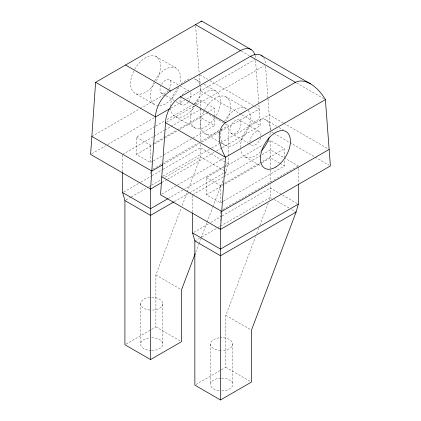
<?xml version="1.0" encoding="UTF-8"?>
<svg xmlns="http://www.w3.org/2000/svg" width="421" height="421" viewBox="0 0 421 421"><rect width="100%" height="100%" fill="white"/><g stroke="black" fill="none" stroke-linecap="round" stroke-linejoin="round"><path stroke-width="0.32" stroke-dasharray="2.1 1.58" d="M126.042 344.12L155.891 326.885L155.891 274.971L181.219 207.953M182.151 205.495L187.029 192.581M187.261 191.965L200.512 156.917L200.512 144.445M195.707 252.268L198.728 244.275M198.959 243.659L200.817 238.744M201.054 238.128L206.864 222.756M207.095 222.141L212.673 207.385M212.905 206.769L223.13 179.714M225.219 174.183L228.387 163.774L228.387 156.654M195.975 384.494L225.824 367.265L225.824 315.35L255.573 236.649M256.731 233.571L258.826 228.04M259.757 225.582L268.351 202.833M269.514 199.754L270.445 197.296L270.445 184.819M91.857 136.457L139.593 108.892M140.161 108.565L164.6 94.457M91.752 153.76L105.413 145.871M107.692 144.556L154.954 117.27M170.879 108.076L184.566 100.172M186.771 98.898L254.889 59.572M152.823 161.227L150.555 162.532L136.499 154.418L136.499 137.172L155.191 126.379M155.759 126.053L164.821 120.822M167.09 119.511L193.713 104.14M194.276 103.813L200.512 100.214L214.568 108.334L214.568 116.638M166.679 122.037L194.491 105.976M196.765 104.666L264.314 65.665M122.679 154.418L153.355 136.704M153.923 136.378L164.148 130.473M164.716 130.147L170.4 126.868M170.968 126.537L200.512 109.481L224.972 123.606M136.499 137.172L150.555 145.287L152.823 143.982M153.386 143.656L163.585 137.767M164.153 137.441L176.615 130.247M177.178 129.915L206.637 112.912M207.2 112.586L214.568 108.334M136.499 154.418L152.36 145.261M154.623 143.95L164.821 138.067M165.39 137.741L177.283 130.868M179.551 129.563L200.512 117.459L214.568 125.579L214.568 117.275M153.386 160.901L163.585 155.012M164.153 154.686L192.476 138.33M193.039 138.004L214.568 125.579M152.828 169.2L161.917 163.953M162.485 163.627L198.275 142.961M200.549 141.651L218.731 131.152M220.999 129.842L228.387 125.579L228.387 156.007M163.732 164.174L199.538 143.503M201.812 142.187L219.999 131.689M220.567 131.363L259.21 109.05L255.252 106.766M123.816 191.96L140.288 182.446M140.856 182.119L151.649 175.889M152.218 175.557L162.448 169.658M163.016 169.326L200.512 147.682L228.387 163.774L184.64 189.029M162.927 176.178L211.231 148.287M211.8 147.96L220.325 143.035M220.893 142.708L269.198 114.817L283.338 122.979M126.053 199.907L130.599 197.281M131.168 196.954L148.218 187.108M148.787 186.782L151.06 185.466M151.628 185.14L161.859 179.235M165.269 177.267L200.512 156.917L226.151 171.721L189.208 193.055M161.943 182.451L167.069 179.493M167.637 179.162L214.331 152.207M216.61 150.892L221.735 147.934M222.304 147.603L260.452 125.579L258.862 104.466M161.685 194.139L177.057 185.261M177.63 184.935L224.319 157.975M168.168 198.544L184.072 189.361M222.756 201.601L220.488 202.911L206.432 194.797L206.432 177.551L223.993 167.411M224.561 167.084L263.083 144.845M268.177 141.903L270.445 140.593L284.501 148.708L284.501 157.012M174.426 201.585L188.64 193.381M192.613 194.797L223.293 177.083M223.861 176.757L270.445 149.86L283.528 157.412M206.432 177.551L220.488 185.666L223.888 183.703M224.456 183.377L284.501 148.708M206.432 194.797L261.383 163.069M261.946 162.743L270.445 157.838L279.444 163.032M223.325 201.275L284.501 165.953L284.501 160.206M222.762 209.579L298.321 165.953L298.321 167.895M193.749 232.334L208.521 223.809M210.795 222.499L221.588 216.262M222.156 215.936L270.445 188.055L298.321 204.153M194.849 240.938L199.396 238.318M201.67 237.002L219.857 226.503M220.425 226.172L270.445 197.296L272.119 198.259M241.322 51.078L249.237 55.651M296.552 82.969L323.696 98.64M199.828 74.77L207.748 79.337M210.011 80.648L254.684 106.439M283.901 123.306L328.012 148.776M155.833 56.414L175.815 67.955M195.797 79.49L201.901 83.016M204.122 84.295L215.778 91.025M204.585 109.76A21.192 12.235 -60 0 1 225.772 96.793L245.753 108.329M265.735 119.864L276.834 126.274M279.055 127.558L283.496 130.121M241.228 114.475L200.512 90.968L200.175 86.521M241.791 114.801L260.452 125.579M271.577 131.999L273.271 132.978M273.839 133.304L314.555 156.812M315.118 157.138L329.259 165.3M169.916 80.032L179.909 85.8M180.462 86.121L188.787 90.925M239.854 120.406A7.836 4.526 -60 0 1 236.234 132.762A7.836 4.526 -60 0 1 230.345 127.405A7.836 4.526 -60 0 1 239.854 120.406L259.836 131.947M225.54 123.937L228.387 125.579M284.101 157.743L298.321 165.953M161.164 92.93L165.606 95.499M166.158 95.814L175.594 101.266M176.152 101.587L181.146 104.471M231.103 133.31L248.306 143.245M248.864 143.566L251.084 144.845M280.002 163.359L284.501 165.953M133.799 71.012A21.192 12.235 -60 0 0 135.283 93.473L155.265 105.013M175.247 116.549L195.228 128.084A21.192 12.235 -60 0 0 215.478 116.706M205.222 133.852L220.209 142.503M220.762 142.824L225.203 145.387M245.185 156.922L261.283 166.216M274.345 199.549L289.395 208.237M291.627 209.526L296.084 212.1M155.891 274.971L181.53 289.774M225.824 315.35L250.353 329.511M155.891 326.885L181.53 341.689M225.824 367.265L250.353 381.421M265.546 66.323L267.966 98.435M268.014 99.093L270.445 131.347M255.558 60.556L258.815 103.808M195.612 25.944L199.165 73.133M199.265 74.443L199.98 83.979M298.321 168.542L298.321 183.435M270.445 140.593L270.445 182.23M232.745 344.11L232.745 384.489M220.488 185.666L220.488 202.911M220.488 211.537L220.488 221.246M210.516 344.11L210.516 384.489M200.512 100.214L200.512 108.518M200.512 109.16L200.512 141.851M192.613 195.444L192.613 212.921M151.697 297.315A11.114 6.42 0 0 1 162.811 303.736L162.811 344.11A11.114 6.42 0 0 1 151.697 350.53M150.555 145.287L150.555 162.532M150.555 171.81L150.555 173.752M140.577 303.736L140.577 344.11M122.679 155.065L122.679 171.9M263.441 57.519A21.192 12.235 -60 0 1 265.44 64.45M221.63 378.069A11.114 6.42 0 0 1 232.713 384.994A11.114 6.42 0 0 1 219.888 390.825M218.752 390.688A11.114 6.42 0 0 1 210.547 383.984A11.114 6.42 0 0 1 220.472 378.105M219.888 337.774A11.114 6.42 0 0 1 232.713 343.604A11.114 6.42 0 0 1 221.63 350.53M220.472 350.493A11.114 6.42 0 0 1 210.547 344.615A11.114 6.42 0 0 1 218.752 337.91M225.772 96.793A21.192 12.235 -60 0 1 226.403 120.885M218.862 130.242A21.192 12.235 -60 0 1 202.717 131.741A21.192 12.235 -60 0 1 204.011 110.839M248.227 110.402A21.192 12.235 -60 0 1 236.66 143.424A21.192 12.235 -60 0 1 221.646 128.173M224.567 121.295A21.192 12.235 -60 0 1 247.332 109.428M240.48 147.56A21.192 12.235 -60 0 1 255.5 121.069A21.192 12.235 -60 0 1 270.435 130.357M270.235 132.731A21.192 12.235 -60 0 1 269.472 136.446M260.594 151.686A21.192 12.235 -60 0 1 240.623 149.413M249.927 141.909A7.836 4.526 -60 0 1 255.668 131.884A7.836 4.526 -60 0 1 260.957 136.02M260.588 137.846A7.836 4.526 -60 0 1 255.489 144.777A7.836 4.526 -60 0 1 250.353 143.824M255.068 55.54A21.192 12.235 -60 0 1 255.426 58.13M151.697 337.695A11.114 6.42 0 0 1 162.811 344.11M151.118 350.519A11.114 6.42 0 0 1 140.593 344.446A11.114 6.42 0 0 1 149.955 337.774M162.811 303.736A11.114 6.42 0 0 1 151.697 310.151M149.955 310.072A11.114 6.42 0 0 1 140.593 303.399A11.114 6.42 0 0 1 151.118 297.326M194.597 103.987A21.192 12.235 -60 0 1 216.089 91.194A21.192 12.235 -60 0 1 215.799 116.18M195.228 128.084A21.192 12.235 -60 0 1 193.744 105.624M193.96 78.848A21.192 12.235 -60 0 1 199.875 84.753M200.028 85.284A21.192 12.235 -60 0 1 195.818 104.645M195.497 105.171A21.192 12.235 -60 0 1 179.604 117.333A21.192 12.235 -60 0 1 170.542 107.187M170.537 106.629A21.192 12.235 -60 0 1 177.646 87.847M181.214 83.932A21.192 12.235 -60 0 1 188.966 79.19M154.633 80.916A21.192 12.235 -60 0 1 173.278 67.197A21.192 12.235 -60 0 1 179.72 83.9M178.741 87.063A21.192 12.235 -60 0 1 159.022 105.829M158.443 105.818A21.192 12.235 -60 0 1 153.781 82.548M134.652 69.381A21.192 12.235 -60 0 1 156.144 56.582A21.192 12.235 -60 0 1 155.859 81.574M155.533 82.1A21.192 12.235 -60 0 1 135.283 93.473M190.629 92.588A7.836 4.526 -60 0 1 188.924 101.108M188.319 101.924A7.836 4.526 -60 0 1 181.498 104.74A7.836 4.526 -60 0 1 180.898 97.162M182.125 94.925A7.836 4.526 -60 0 1 188.871 90.989M161.601 84.258A7.836 4.526 -60 0 1 169.684 79.843A7.836 4.526 -60 0 1 168.942 89.573M168.342 90.389A7.836 4.526 -60 0 1 161.648 93.283A7.836 4.526 -60 0 1 160.727 86.094"/><path stroke-width="0.63" d="M251.069 49.541L201.722 21.05L95.604 82.316L90.61 154.418L150.555 189.029L161.375 182.782M150.555 189.029L155.549 116.922A21.192 12.235 -60 0 1 170.537 90.968L240.47 50.588A21.192 12.235 -60 0 1 254.947 55.056M262.351 56.267A21.192 12.235 -60 0 0 250.463 56.356L180.53 96.735A21.192 12.235 -60 0 0 165.542 122.69L160.548 194.797L220.488 229.403L330.39 165.953L325.396 99.619C321.681 93.315 316.739 87.579 310.409 83.8L261.062 55.309M220.488 229.403L225.488 157.301C219.925 147.324 214.731 131.026 225.488 122.69L295.421 82.316C300.184 79.68 305.967 81.237 310.409 83.8M192.613 212.921L192.613 232.992L194.849 240.938L194.849 385.147L220.488 399.95L251.469 382.068L251.469 330.153L296.084 212.1L298.321 204.153L298.321 184.082M195.244 253.5L181.53 289.774L181.53 341.689L150.555 359.571L124.916 344.767L124.916 200.564L122.679 192.613L122.679 172.547M201.001 21.466L201.722 21.05M169.174 109.06L155.549 116.922L95.604 82.316M162.595 164.832L151.802 171.063L91.857 136.457M325.396 99.619L225.488 157.301L165.542 122.69M167.6 198.87L150.555 208.711L122.679 192.613M173.857 201.912L150.555 215.368L124.916 200.564M329.143 149.429L221.735 211.442L161.79 176.831M298.321 204.153L220.488 249.085L192.613 232.992M296.084 212.1L220.488 255.747L194.849 240.938M195.512 24.634L240.47 50.588M250.463 56.356L295.421 82.316M125.579 65.013L170.537 90.968M180.53 96.735L225.488 122.69M220.488 229.019L220.488 399.95M150.555 188.64L150.555 359.571M269.093 137.714A21.192 12.235 -60 0 1 261.804 150.408M275.892 166.969A21.192 12.235 -60 0 0 288.19 133.473A21.192 12.235 -60 0 0 262.241 149.35A21.192 12.235 -60 0 0 275.892 166.969"/></g></svg>
